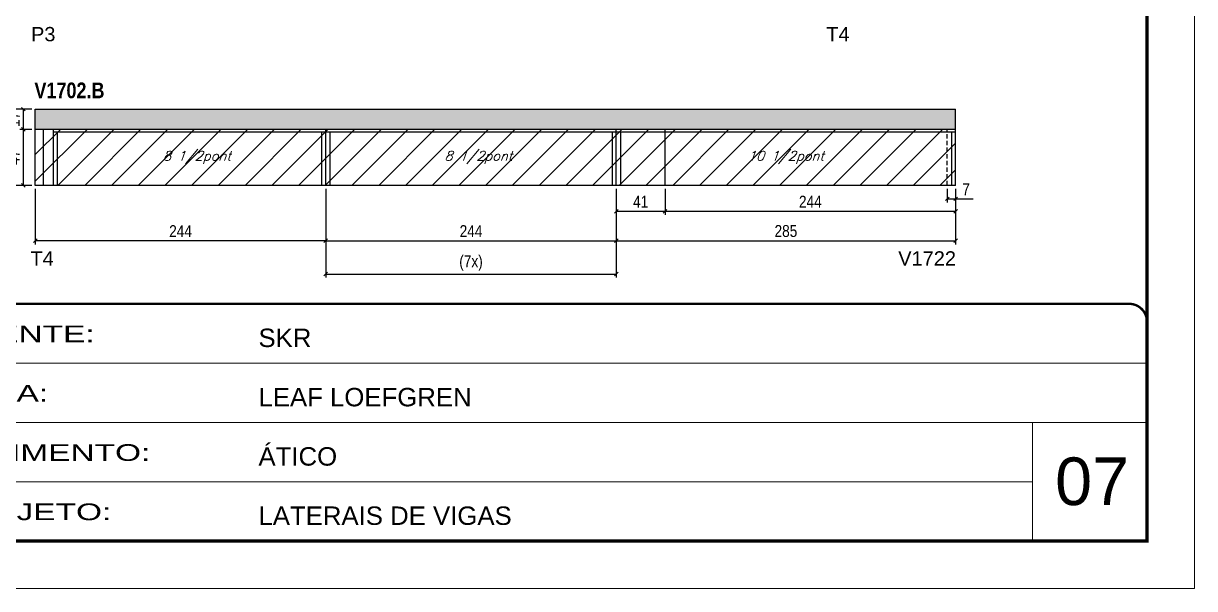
# Model space of a CAD drawing. Extents: x 3309 to 10008, y -2522 to 14608.
# Drawn here: x 6994 to 7978, y 12409 to 12884 of the extents above; entities that cross this region are included whole.
import ezdxf

# ---------------------------------------------------------------- set-up
doc = ezdxf.new("R2010")
doc.units = 0
for name, pattern in [('CONTINUO', [0]), ('DASHED', [0.75, 0.5, -0.25]), ('HIDDEN', [0.375, 0.25, -0.125])]:
    doc.linetypes.add(name, pattern=pattern)
for name, color, linetype in [('5', 5, 'Continuous'), ('COTA', 241, 'Continuous'), ('NOMENCLATURA', 7, 'Continuous'), ('Painéis', 200, 'Continuous'), ('SARR_2.2x7', 40, 'Continuous'), ('SARR_3.5x7', 81, 'Continuous'), ('texto', 7, 'Continuous')]:
    doc.layers.add(name, color=color, linetype=linetype)
for name, color, linetype, lineweight in [('CARIMBO', 255, 'Continuous', 9), ('Folhas', 255, 'Continuous', 9), ('Hachura', 251, 'Continuous', 9), ('SARRAFO DE PRESSAO', 251, 'DASHED', 9)]:
    doc.layers.add(name, color=color, linetype=linetype, lineweight=lineweight)
doc.styles.add('ARIAL', font='arial.ttf')
doc.styles.add('COTA TECNICA', font='techl___.ttf', dxfattribs={"height": 10})
doc.styles.add('Romans', font='romans.shx')
doc.styles.get("Standard").update_dxf_attribs({"font": 'arial.ttf'})
doc.styles.add('TECNICA', font='techb___.ttf', dxfattribs={"height": 10})
doc.styles.add('Tecnologia', font='')
doc.styles.get('Tecnologia').set_extended_font_data('Forgotten Futurist')
doc.dimstyles.new('PAINEL', dxfattribs={"dimtxt": 10, "dimasz": 3, "dimexe": 3, "dimexo": 3, "dimgap": 3, "dimtad": 1, "dimdec": 1, "dimzin": 12, "dimdsep": 46, "dimtxsty": 'COTA TECNICA', "dimblk1": 'OBLIQUE', "dimblk2": 'OBLIQUE', "dimsah": 1, "dimcen": 0.9, "dimclrd": 4, "dimclre": 4, "dimclrt": 240, "dimadec": 1, "dimazin": 3, "dimtfac": 1, "dimtdec": 1, "dimtmove": 0, "dimatfit": 3, "dimfxl": 1, "dimtolj": 1, "dimtzin": 12, "dimarcsym": 0})

# ---------------------------------------------------------------- blocks, each defined once
blk = doc.blocks.new('9999999999')
at = {"color": 30, "linetype": 'CONTINUO'}
for p, q in [((98564.56, 34379.64), (99583.98, 34379.64)), ((98564.56, 34329.83), (99487.98, 34329.83)), ((99583.98, 34329.83), (99487.98, 34329.83)), ((99487.98, 34329.83), (99487.98, 34230.21)), ((98564.56, 34280.02), (99487.98, 34280.02))]:
    blk.add_line(p, q, dxfattribs=at)
at = {"color": 30, "linetype": 'CONTINUO', "const_width": 2}
blk.add_lwpolyline([(99583.98, 34230.21), (99583.98, 34414.45, 0.414214), (99568.98, 34429.45), (98228.98, 34429.45, 0.414214), (98213.98, 34414.45), (98213.98, 34245.21, 0.414214), (98228.98, 34230.21), (99583.98, 34230.21)], format="xyb", dxfattribs=at)
at = {"layer": 'Folhas'}
blk.add_lwpolyline([(98138.98, 34190.21), (99623.98, 34190.21), (99623.98, 35240.21), (98138.98, 35240.21)], close=True, dxfattribs=at)
at = {"layer": 'Folhas', "color": 30, "const_width": 3}
blk.add_lwpolyline([(98213.98, 34230.21), (99583.98, 34230.21), (99583.98, 35200.21), (98213.98, 35200.21)], close=True, dxfattribs=at)
at = {"color": 7, "linetype": 'Continuous', "ltscale": 5, "style": 'ARIAL'}
for s, height, p in [('SKR', 15.483, (98837.68, 34393.13)), ('LEAF LOEFGREN', 15.4829, (98837.68, 34343.32)), ('ÁTICO', 15.483, (98837.68, 34293.51)), ('LATERAIS DE VIGAS', 15.4829, (98837.68, 34243.7))]:
    blk.add_text(s, height=height, dxfattribs=at).set_placement(p)
at = {"layer": 'Folhas', "color": 7, "style": 'Tecnologia', "width": 1.5}
for s, p in [('CLIENTE:', (98573.65, 34397.17)), ('OBRA:', (98573.65, 34347.31)), ('PAVIMENTO:', (98573.65, 34297.5)), ('PROJETO:', (98573.65, 34247.69))]:
    blk.add_text(s, height=14, dxfattribs=at).set_placement(p)
blk = doc.blocks.new('_Oblique')
at = {"color": 0, "linetype": 'ByBlock', "lineweight": -2}
blk.add_line((-0.5, -0.5), (0.5, 0.5), dxfattribs=at)
blk = doc.blocks.new('*D2424')
at = {"layer": 'COTA', "color": 4, "linetype": 'ByBlock', "lineweight": -2, "transparency": 16777216}
for p, q in [((7004.1, 12745.05), (7004.1, 12698.5)), ((7248.1, 12745.05), (7248.1, 12698.5)), ((7248.1, 12701.5), (7004.1, 12701.5))]:
    blk.add_line(p, q, dxfattribs=at)
at = {"layer": 'Defpoints', "color": 0, "linetype": 'ByBlock', "transparency": 16777216}
for p in [(7004.1, 12748.05), (7248.1, 12748.05), (7004.1, 12701.5)]:
    blk.add_point(p, dxfattribs=at)
at = {"layer": 'COTA', "color": 4, "linetype": 'ByBlock', "lineweight": -2, "transparency": 16777216, "xscale": 3, "yscale": 3, "zscale": 3, "rotation": 180}
blk.add_blockref('_Oblique', (7004.1, 12701.5), dxfattribs=at)
at = {"layer": 'COTA', "color": 4, "linetype": 'ByBlock', "lineweight": -2, "transparency": 16777216, "xscale": 3, "yscale": 3, "zscale": 3}
blk.add_blockref('_Oblique', (7248.1, 12701.5), dxfattribs=at)
at = {"layer": 'COTA', "color": 240, "linetype": 'ByBlock', "transparency": 16777216, "insert": (7126.1, 12709.58), "char_height": 10, "attachment_point": 5, "style": 'COTA TECNICA'}
blk.add_mtext('\\A1;244', dxfattribs=at)
blk = doc.blocks.new('*D2425')
at = {"layer": 'COTA', "color": 4, "lineweight": -2, "transparency": 16777216}
for p, q in [((7248.1, 12745.05), (7248.1, 12698.5)), ((7492.1, 12745.05), (7492.1, 12698.5)), ((7248.1, 12701.5), (7492.1, 12701.5))]:
    blk.add_line(p, q, dxfattribs=at)
at = {"layer": 'Defpoints', "color": 0, "transparency": 16777216}
for p in [(7248.1, 12748.05, 0), (7492.1, 12748.05, 0), (7492.1, 12701.5)]:
    blk.add_point(p, dxfattribs=at)
at = {"layer": 'COTA', "color": 4, "lineweight": -2, "transparency": 16777216, "xscale": 3, "yscale": 3, "zscale": 3, "rotation": 180}
blk.add_blockref('_Oblique', (7248.1, 12701.5), dxfattribs=at)
at = {"layer": 'COTA', "color": 4, "lineweight": -2, "transparency": 16777216, "xscale": 3, "yscale": 3, "zscale": 3}
blk.add_blockref('_Oblique', (7492.1, 12701.5), dxfattribs=at)
at = {"layer": 'COTA', "color": 240, "transparency": 16777216, "insert": (7370.1, 12709.58), "char_height": 10, "attachment_point": 5, "style": 'COTA TECNICA'}
blk.add_mtext('\\A1;244', dxfattribs=at)
blk = doc.blocks.new('*D2426')
at = {"layer": 'COTA', "color": 4, "lineweight": -2, "transparency": 16777216}
for p, q in [((7492.1, 12745.05), (7492.1, 12698.5)), ((7777.1, 12745.05), (7777.1, 12698.5)), ((7492.1, 12701.5), (7777.1, 12701.5))]:
    blk.add_line(p, q, dxfattribs=at)
at = {"layer": 'Defpoints', "color": 0, "transparency": 16777216}
for p in [(7492.1, 12748.05, 0), (7777.1, 12748.05, 0), (7777.1, 12701.5)]:
    blk.add_point(p, dxfattribs=at)
at = {"layer": 'COTA', "color": 4, "lineweight": -2, "transparency": 16777216, "xscale": 3, "yscale": 3, "zscale": 3, "rotation": 180}
blk.add_blockref('_Oblique', (7492.1, 12701.5), dxfattribs=at)
at = {"layer": 'COTA', "color": 4, "lineweight": -2, "transparency": 16777216, "xscale": 3, "yscale": 3, "zscale": 3}
blk.add_blockref('_Oblique', (7777.1, 12701.5), dxfattribs=at)
at = {"layer": 'COTA', "color": 240, "transparency": 16777216, "insert": (7634.6, 12709.63), "char_height": 10, "attachment_point": 5, "style": 'COTA TECNICA'}
blk.add_mtext('\\A1;285', dxfattribs=at)
blk = doc.blocks.new('*D2460')
at = {"layer": 'COTA', "color": 4, "lineweight": -2, "transparency": 16777216}
for p, q in [((7001.1, 12795.05), (6991.15, 12795.05)), ((6994.15, 12748.05), (6994.15, 12795.05)), ((7001.1, 12748.05), (6991.15, 12748.05))]:
    blk.add_line(p, q, dxfattribs=at)
at = {"layer": 'Defpoints', "color": 0, "transparency": 16777216}
for p in [(6994.15, 12795.05), (7004.1, 12795.05), (7004.1, 12748.05)]:
    blk.add_point(p, dxfattribs=at)
at = {"layer": 'COTA', "color": 4, "lineweight": -2, "transparency": 16777216, "xscale": 3, "yscale": 3, "zscale": 3}
for p, rotation in [((6994.15, 12795.05), 90), ((6994.15, 12748.05), 270)]:
    blk.add_blockref('_Oblique', p, dxfattribs=dict(at, rotation=rotation))
at = {"layer": 'COTA', "color": 240, "transparency": 16777216, "insert": (6986.07, 12771.55), "char_height": 10, "attachment_point": 5, "rotation": 90, "style": 'COTA TECNICA'}
blk.add_mtext('\\A1;47', dxfattribs=at)
blk = doc.blocks.new('*D2461')
at = {"layer": 'COTA', "color": 4, "lineweight": -2, "transparency": 16777216}
for p, q in [((7001.1, 12812.05), (6991.15, 12812.05)), ((6994.15, 12795.05), (6994.15, 12812.05)), ((7001.1, 12795.05), (6991.15, 12795.05))]:
    blk.add_line(p, q, dxfattribs=at)
at = {"layer": 'Defpoints', "color": 0, "transparency": 16777216}
for p in [(6994.15, 12812.05), (7004.1, 12812.05), (7004.1, 12795.05)]:
    blk.add_point(p, dxfattribs=at)
at = {"layer": 'COTA', "color": 4, "lineweight": -2, "transparency": 16777216, "xscale": 3, "yscale": 3, "zscale": 3}
for p, rotation in [((6994.15, 12812.05), 90), ((6994.15, 12795.05), 270)]:
    blk.add_blockref('_Oblique', p, dxfattribs=dict(at, rotation=rotation))
at = {"layer": 'COTA', "color": 240, "transparency": 16777216, "insert": (6986.07, 12803.55), "char_height": 10, "attachment_point": 5, "rotation": 90, "style": 'COTA TECNICA'}
blk.add_mtext('\\A1;17', dxfattribs=at)
blk = doc.blocks.new('*D2462')
at = {"layer": 'COTA', "color": 4, "lineweight": -2, "transparency": 16777216}
for p, q in [((7001.1, 12812.05), (6965.52, 12812.05)), ((6968.52, 12748.05), (6968.52, 12812.05)), ((7001.1, 12748.05), (6965.52, 12748.05))]:
    blk.add_line(p, q, dxfattribs=at)
at = {"layer": 'Defpoints', "color": 0, "transparency": 16777216}
for p in [(6968.52, 12812.05), (7004.1, 12812.05), (7004.1, 12748.05)]:
    blk.add_point(p, dxfattribs=at)
at = {"layer": 'COTA', "color": 4, "lineweight": -2, "transparency": 16777216, "xscale": 3, "yscale": 3, "zscale": 3}
for p, rotation in [((6968.52, 12812.05), 90), ((6968.52, 12748.05), 270)]:
    blk.add_blockref('_Oblique', p, dxfattribs=dict(at, rotation=rotation))
at = {"layer": 'COTA', "color": 240, "transparency": 16777216, "insert": (6960.41, 12780.05), "char_height": 10, "attachment_point": 5, "rotation": 90, "style": 'COTA TECNICA'}
blk.add_mtext('\\A1;64', dxfattribs=at)
blk = doc.blocks.new('*D2463')
at = {"layer": 'COTA', "color": 4, "lineweight": -2, "transparency": 16777216}
for p, q in [((7248.1, 12745.05), (7248.1, 12670.53)), ((7492.1, 12745.05), (7492.1, 12670.53)), ((7248.1, 12673.53), (7492.1, 12673.53))]:
    blk.add_line(p, q, dxfattribs=at)
at = {"layer": 'Defpoints', "color": 0, "transparency": 16777216}
for p in [(7248.1, 12748.05, 0), (7492.1, 12748.05, 0), (7492.1, 12673.53)]:
    blk.add_point(p, dxfattribs=at)
at = {"layer": 'COTA', "color": 4, "lineweight": -2, "transparency": 16777216, "xscale": 3, "yscale": 3, "zscale": 3, "rotation": 180}
blk.add_blockref('_Oblique', (7248.1, 12673.53), dxfattribs=at)
at = {"layer": 'COTA', "color": 4, "lineweight": -2, "transparency": 16777216, "xscale": 3, "yscale": 3, "zscale": 3}
blk.add_blockref('_Oblique', (7492.1, 12673.53), dxfattribs=at)
at = {"layer": 'COTA', "color": 240, "transparency": 16777216, "insert": (7370.1, 12682.75), "char_height": 10, "attachment_point": 5, "style": 'COTA TECNICA'}
blk.add_mtext('\\A1;(7x)', dxfattribs=at)
blk = doc.blocks.new('*D2464')
at = {"layer": 'COTA', "color": 4, "lineweight": -2, "transparency": 16777216}
for p, q in [((7492.1, 12745.05), (7492.1, 12723.25)), ((7533.1, 12745.05), (7533.1, 12723.25)), ((7492.1, 12726.25), (7533.1, 12726.25))]:
    blk.add_line(p, q, dxfattribs=at)
at = {"layer": 'Defpoints', "color": 0, "transparency": 16777216}
for p in [(7492.1, 12748.05, 0), (7533.1, 12748.05, 0), (7533.1, 12726.25)]:
    blk.add_point(p, dxfattribs=at)
at = {"layer": 'COTA', "color": 4, "lineweight": -2, "transparency": 16777216, "xscale": 3, "yscale": 3, "zscale": 3, "rotation": 180}
blk.add_blockref('_Oblique', (7492.1, 12726.25), dxfattribs=at)
at = {"layer": 'COTA', "color": 4, "lineweight": -2, "transparency": 16777216, "xscale": 3, "yscale": 3, "zscale": 3}
blk.add_blockref('_Oblique', (7533.1, 12726.25), dxfattribs=at)
at = {"layer": 'COTA', "color": 240, "transparency": 16777216, "insert": (7512.6, 12734.32), "char_height": 10, "attachment_point": 5, "style": 'COTA TECNICA'}
blk.add_mtext('\\A1;41', dxfattribs=at)
blk = doc.blocks.new('*D2465')
at = {"layer": 'COTA', "color": 4, "lineweight": -2, "transparency": 16777216}
for p, q in [((7533.1, 12745.05), (7533.1, 12723.25)), ((7777.1, 12745.05), (7777.1, 12723.25)), ((7533.1, 12726.25), (7777.1, 12726.25))]:
    blk.add_line(p, q, dxfattribs=at)
at = {"layer": 'Defpoints', "color": 0, "transparency": 16777216}
for p in [(7533.1, 12748.05, 0), (7777.1, 12748.05, 0), (7777.1, 12726.25)]:
    blk.add_point(p, dxfattribs=at)
at = {"layer": 'COTA', "color": 4, "lineweight": -2, "transparency": 16777216, "xscale": 3, "yscale": 3, "zscale": 3, "rotation": 180}
blk.add_blockref('_Oblique', (7533.1, 12726.25), dxfattribs=at)
at = {"layer": 'COTA', "color": 4, "lineweight": -2, "transparency": 16777216, "xscale": 3, "yscale": 3, "zscale": 3}
blk.add_blockref('_Oblique', (7777.1, 12726.25), dxfattribs=at)
at = {"layer": 'COTA', "color": 240, "transparency": 16777216, "insert": (7655.1, 12734.32), "char_height": 10, "attachment_point": 5, "style": 'COTA TECNICA'}
blk.add_mtext('\\A1;244', dxfattribs=at)
blk = doc.blocks.new('*D2466')
at = {"layer": 'COTA', "color": 4, "lineweight": -2, "transparency": 16777216}
for p, q in [((7770.1, 12745.05), (7770.1, 12733.69)), ((7777.1, 12745.05), (7777.1, 12733.69)), ((7770.1, 12736.69), (7777.1, 12736.69)), ((7777.1, 12736.69), (7791.83, 12736.69))]:
    blk.add_line(p, q, dxfattribs=at)
at = {"layer": 'Defpoints', "color": 0, "transparency": 16777216}
for p in [(7770.1, 12748.05, 0), (7777.1, 12748.05, 0), (7777.1, 12736.69)]:
    blk.add_point(p, dxfattribs=at)
at = {"layer": 'COTA', "color": 4, "lineweight": -2, "transparency": 16777216, "xscale": 3, "yscale": 3, "zscale": 3, "rotation": 180}
blk.add_blockref('_Oblique', (7770.1, 12736.69), dxfattribs=at)
at = {"layer": 'COTA', "color": 4, "lineweight": -2, "transparency": 16777216, "xscale": 3, "yscale": 3, "zscale": 3}
blk.add_blockref('_Oblique', (7777.1, 12736.69), dxfattribs=at)
at = {"layer": 'COTA', "color": 240, "transparency": 16777216, "insert": (7785.96, 12744.77), "char_height": 10, "attachment_point": 5, "style": 'COTA TECNICA'}
blk.add_mtext('\\A1;7', dxfattribs=at)

msp = doc.modelspace()

# ---------------------------------------------------------------- hatches: boundary and pattern name
at = {"layer": 'COTA'}
h = msp.add_hatch(dxfattribs=at)
h.set_pattern_fill('AR-CONC', color=256, scale=0.03)
h.set_pattern_definition([(50, (3261.9884, 3259.739), (5.46554, -0.4781726), [0.5715, -6.2865]), (355, (3261.9884, 3259.739), (-1.0573026, 5.7317054), [0.4572, -5.0292175]), (100.451445, (3262.444, 3259.699), (4.4082374, 5.2535326), [0.4857003, -5.3427073]), (46.1842, (3261.9884, 3261.263), (8.1323712, -1.26127), [0.85725, -9.42975]), (96.63556, (3262.666, 3261.158), (7.122124, 7.422784), [0.728551, -8.014068]), (351.18415, (3261.9884, 3261.263), (7.122124, 7.422784), [0.685799, -7.543792]), (21, (3262.7504, 3260.882), (4.5484317, -3.067956), [0.5715, -6.2865]), (326, (3262.7504, 3260.882), (1.8540609, 5.525639), [0.4572, -5.0292]), (71.451445, (3263.1295, 3260.626), (6.4024926, 2.457683), [0.4857003, -5.342698]), (37.5, (3261.9884, 3259.739), (0.0926581, 2.53665117), [0, -4.96824, 0, -5.1054, 0, -5.04825]), (7.5, (3261.9884, 3259.739), (2.0045899, 3.00541724), [0, -2.91084, 0, -4.85394, 0, -1.92405]), (327.5, (3260.2892, 3259.739), (4.06771786, -0.17186232), [0, -1.905, 0, -5.9436, 0, -7.8867]), (317.5, (3259.527, 3259.739), (4.4438754, 0.7627947), [0, -2.4765, 0, -3.94716, 0, -5.6007])])
h.paths.add_polyline_path([(7777.1, 12795.05), (7777.1, 12812.05), (7004.1, 12812.05), (7004.1, 12795.05)])
at = {"layer": 'Hachura', "linetype": 'ByBlock'}
h = msp.add_hatch(dxfattribs=at)
h.set_pattern_fill('ANSI31', color=256, scale=5)
h.paths.add_polyline_path([(7004.1, 13310.02), (7042.6, 13310.02), (7042.6, 13352.02), (7004.1, 13352.02)])
h.paths.add_polyline_path([(7286.6, 13310.02), (7286.6, 13325.02), (7247.6, 13325.02), (7247.6, 13352.02), (7042.6, 13352.02), (7042.6, 13310.02)])
h.paths.add_polyline_path([(7622.71, 13310.02), (7622.71, 13352.02), (7378.71, 13352.02), (7378.71, 13310.02)])
h.paths.add_polyline_path([(7756.71, 13310.02), (7756.71, 13352.02), (7622.71, 13352.02), (7622.71, 13310.02)])
h.paths.add_polyline_path([(7878.71, 13310.02), (7878.71, 13352.02), (7756.71, 13352.02), (7756.71, 13310.02)])
h.paths.add_polyline_path([(7481.6, 13166), (7481.6, 13118), (7661.6, 13118), (7661.6, 13128), (7639.6, 13128), (7639.6, 13166)])
h.paths.add_polyline_path([(7237.6, 13166), (7237.6, 13118), (7481.6, 13118), (7481.6, 13166)])
h.paths.add_polyline_path([(7237.6, 13118), (7237.6, 13128), (7210.6, 13128), (7210.6, 13164), (7004.1, 13164), (7004.1, 13118)])
h.paths.add_polyline_path([(7248.1, 12942.71), (7248.1, 12988.71), (7004.1, 12988.71), (7004.1, 12942.71)])
h.paths.add_polyline_path([(7492.1, 12942.71), (7492.1, 12988.71), (7248.1, 12988.71), (7248.1, 12942.71)])
h.paths.add_polyline_path([(7492.1, 12988.71), (7492.1, 12942.71), (7683.6, 12942.71), (7683.6, 12988.71)])
h.paths.add_polyline_path([(7777.1, 12748.05), (7777.1, 12795.05), (7533.1, 12795.05), (7533.1, 12748.05)])
h.paths.add_polyline_path([(7533.1, 12748.05), (7533.1, 12795.05), (7492.1, 12795.05), (7492.1, 12748.05)])
h.paths.add_polyline_path([(7248.1, 12795.05), (7248.1, 12748.05), (7492.1, 12748.05), (7492.1, 12795.05)])
h.paths.add_polyline_path([(7248.1, 12748.05), (7248.1, 12795.05), (7004.1, 12795.05), (7004.1, 12748.05)])

# ---------------------------------------------------------------- linework, layer by layer
at = {"layer": 'COTA'}
for p, q in [((7004.1, 12795.05, 0), (7004.1, 12812.05, 0)), ((7004.1, 12812.05, 0), (7777.1, 12812.05, 0)), ((7777.1, 12795.05, 0), (7777.1, 12812.05, 0))]:
    msp.add_line(p, q, dxfattribs=at)
at = {"layer": 'Painéis', "linetype": 'ByBlock'}
for p, q in [((7777.1, 12795.05, 0), (7004.1, 12795.05, 0)), ((7004.1, 12748.05, 0), (7004.1, 12795.05, 0)), ((7248.1, 12748.05, 0), (7248.1, 12795.05, 0)), ((7492.1, 12748.05, 0), (7492.1, 12795.05, 0)), ((7533.1, 12748.05, 0), (7533.1, 12795.05, 0)), ((7777.1, 12748.05, 0), (7777.1, 12795.05, 0)), ((7777.1, 12748.05, 0), (7004.1, 12748.05, 0))]:
    msp.add_line(p, q, dxfattribs=at)
at = {"layer": 'SARR_2.2x7', "linetype": 'Continuous'}
for p, q in [((7011.1, 12748.05, 0), (7011.1, 12795.05, 0)), ((7248.1, 12792.85, 0), (7019.1, 12792.85, 0)), ((7492.1, 12792.85, 0), (7248.1, 12792.85, 0)), ((7777.1, 12792.85, 0), (7492.1, 12792.85, 0))]:
    msp.add_line(p, q, dxfattribs=at)
at = {"layer": 'SARR_2.2x7', "linetype": 'HIDDEN', "ltscale": 15}
msp.add_line((7770.1, 12748.05, 0), (7770.1, 12795.05, 0), dxfattribs=at)
at = {"layer": 'SARR_3.5x7'}
for p, q in [((7019.1, 12795.05, 0), (7019.1, 12748.05, 0)), ((7022.6, 12792.85, 0), (7022.6, 12748.05, 0)), ((7244.6, 12792.85, 0), (7244.6, 12748.05, 0)), ((7251.6, 12792.85, 0), (7251.6, 12748.05, 0)), ((7488.6, 12792.85, 0), (7488.6, 12748.05, 0)), ((7495.6, 12792.85, 0), (7495.6, 12748.05, 0)), ((7773.6, 12792.85, 0), (7773.6, 12748.05, 0))]:
    msp.add_line(p, q, dxfattribs=at)

# ---------------------------------------------------------------- block references
at = {"layer": 'SARRAFO DE PRESSAO', "color": 6, "linetype": 'ByBlock'}
msp.add_blockref('9999999999', (-91646.11, -21780.92), dxfattribs=at)

# ---------------------------------------------------------------- texts
at = {"layer": '5', "linetype": 'Continuous'}
for s, rotation, p in [('P3', 359.99996, (7000.53, 12869.09, 0)), ('T4', 359.99996, (7668.51, 12869.09, 0)), ('T4', 0.00004, (7000.04, 12680.66, 0)), ('V1722', 0.00004, (7728.97, 12680.66, 0))]:
    msp.add_text(s, height=12, rotation=rotation, dxfattribs=at).set_placement(p)
at = {"layer": 'CARIMBO', "style": 'ARIAL'}
msp.add_text('07', height=40, dxfattribs=at).set_placement((7860.73, 12479.43))
at = {"layer": 'NOMENCLATURA', "style": 'TECNICA'}
msp.add_text('V1702.B', height=13.2, dxfattribs=at).set_placement((7003.38, 12821.24, 0))
at = {"layer": 'texto', "color": 2, "char_height": 8, "attachment_point": 5, "style": 'Romans'}
for s, insert in [('{\\Q19;\\C256;8 1/2pont}', (7139.85, 12771.55, 0)), ('{\\Q19;\\C256;8 1/2pont}', (7376.35, 12771.55, 0)), ('{\\Q19;\\C256;10 1/2pont}', (7634.6, 12771.55, 0))]:
    msp.add_mtext(s, dxfattribs=dict(at, insert=insert))

# ---------------------------------------------------------------- dimensions: what is measured, and where the dimension line sits
at = {"layer": 'COTA'}
for base, p1, p2, picture, middle in [((6968.52, 12812.05, 0), (7004.1, 12748.05, 0), (7004.1, 12812.05, 0), '*D2462', (6960.41, 12780.05, 0)), ((6994.15, 12812.05, 0), (7004.1, 12795.05, 0), (7004.1, 12812.05, 0), '*D2461', (6986.07, 12803.55, 0)), ((6994.15, 12795.05, 0), (7004.1, 12748.05, 0), (7004.1, 12795.05, 0), '*D2460', (6986.07, 12771.55, 0))]:
    dim = msp.add_linear_dim(base=base, p1=p1, p2=p2, angle=90, dimstyle='PAINEL', dxfattribs=at)
    dim.commit()
    dim.dimension.update_dxf_attribs({"geometry": picture, "text_midpoint": middle})
for base, p1, p2, picture, middle in [((7777.1, 12736.69), (7770.1, 12748.05, 0), (7777.1, 12748.05, 0), '*D2466', (7785.96, 12744.77)), ((7492.1, 12701.5), (7248.1, 12748.05, 0), (7492.1, 12748.05, 0), '*D2425', (7370.1, 12709.58)), ((7777.1, 12701.5), (7492.1, 12748.05, 0), (7777.1, 12748.05, 0), '*D2426', (7634.6, 12709.63)), ((7533.1, 12726.25), (7492.1, 12748.05, 0), (7533.1, 12748.05, 0), '*D2464', (7512.6, 12734.32))]:
    dim = msp.add_linear_dim(base=base, p1=p1, p2=p2, dimstyle='PAINEL', dxfattribs=at)
    dim.commit()
    dim.dimension.update_dxf_attribs({"geometry": picture, "text_midpoint": middle})
at = {"layer": 'COTA', "linetype": 'ByBlock'}
dim = msp.add_linear_dim(base=(7004.1, 12701.5, 0), p1=(7248.1, 12748.05, 0), p2=(7004.1, 12748.05, 0), angle=180, dimstyle='PAINEL', override={"dimtmove": 1}, dxfattribs=at)
dim.commit()
dim.dimension.update_dxf_attribs({"geometry": '*D2424', "text_midpoint": (7126.1, 12709.58, 0)})
at = {"layer": 'COTA'}
dim = msp.add_linear_dim(base=(7492.1, 12673.53), p1=(7248.1, 12748.05, 0), p2=(7492.1, 12748.05, 0), text='(7x)', dimstyle='PAINEL', dxfattribs=at)
dim.commit()
dim.dimension.update_dxf_attribs({"geometry": '*D2463', "text_midpoint": (7370.1, 12682.75)})
dim = msp.add_linear_dim(base=(7777.1, 12726.25), p1=(7533.1, 12748.05, 0), p2=(7777.1, 12748.05, 0), dimstyle='PAINEL', override={"dimtmove": 1}, dxfattribs=at)
dim.commit()
dim.dimension.update_dxf_attribs({"geometry": '*D2465', "text_midpoint": (7655.1, 12734.32)})

doc.saveas('drawing.dxf')
